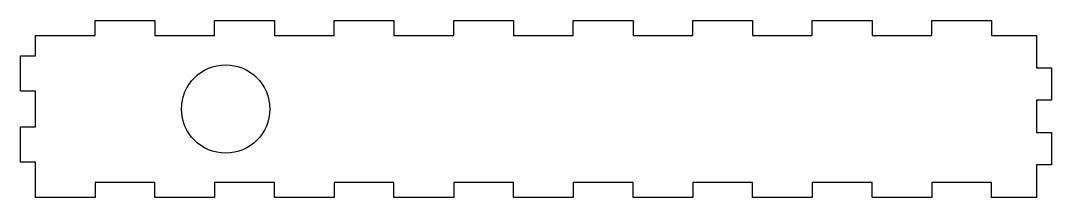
# Model space of a CAD drawing. Header units: millimetres. Extents: x -22 to 328, y -18 to 42.
import ezdxf

# ---------------------------------------------------------------- set-up
doc = ezdxf.new("R2010")
doc.units = ezdxf.units.MM
doc.layers.get('0').update_dxf_attribs({"linetype": 'CONTINUOUS'})

msp = doc.modelspace()

# ---------------------------------------------------------------- linework, layer by layer
msp.add_lwpolyline([(-16.7, 30.43), (-16.7, 37.43), (3.6, 37.43), (3.6, 42.43), (23.89, 42.43), (23.89, 37.43), (44.18, 37.43), (44.18, 42.43), (64.48, 42.43), (64.48, 37.43), (84.77, 37.43), (84.77, 42.43), (105.07, 42.43), (105.07, 37.43), (125.36, 37.43), (125.36, 42.43), (145.66, 42.43), (145.66, 37.43), (165.95, 37.43), (165.95, 42.43), (186.24, 42.43), (186.24, 37.43), (206.54, 37.43), (206.54, 42.43), (226.83, 42.43), (226.83, 37.43), (247.13, 37.43), (247.13, 42.43), (267.42, 42.43), (267.42, 37.43), (287.71, 37.43), (287.71, 42.43), (308.01, 42.43), (308.01, 37.43), (323.3, 37.43), (323.3, 26.43), (328.3, 26.43), (328.3, 15.43), (323.3, 15.43), (323.3, 4.43), (328.3, 4.43), (328.3, -6.57), (323.3, -6.57), (323.3, -17.57), (308.01, -17.57), (308.01, -12.57), (287.71, -12.57), (287.71, -17.57), (267.42, -17.57), (267.42, -12.57), (247.13, -12.57), (247.13, -17.57), (226.83, -17.57), (226.83, -12.57), (206.54, -12.57), (206.54, -17.57), (186.24, -17.57), (186.24, -12.57), (165.95, -12.57), (165.95, -17.57), (145.66, -17.57), (145.66, -12.57), (125.36, -12.57), (125.36, -17.57), (105.07, -17.57), (105.07, -12.57), (84.77, -12.57), (84.77, -17.57), (64.48, -17.57), (64.48, -12.57), (44.18, -12.57), (44.18, -17.57), (23.89, -17.57), (23.89, -12.57), (3.6, -12.57), (3.6, -17.57), (-16.7, -17.57), (-16.7, -5.57), (-21.7, -5.57), (-21.7, 6.43), (-16.7, 6.43), (-16.7, 18.43), (-21.7, 18.43), (-21.7, 30.43)], close=True)
msp.add_circle((47.92, 12.43), 15)

doc.saveas('drawing.dxf')
